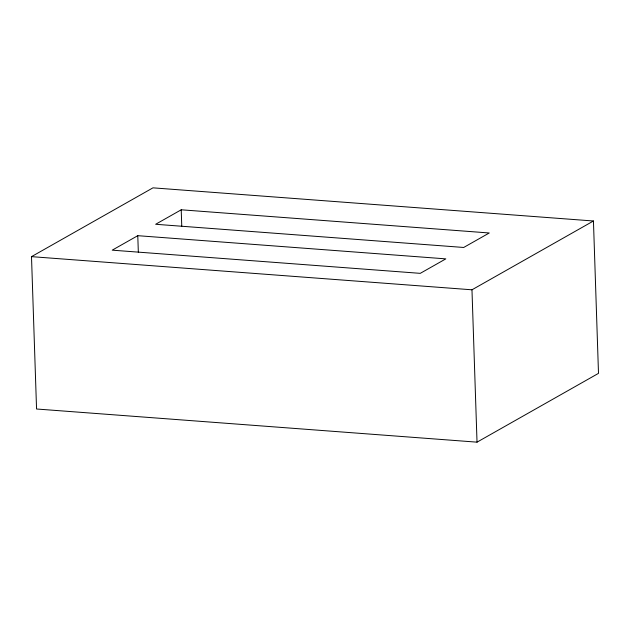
<?xml version="1.0" encoding="UTF-8"?>
<svg xmlns="http://www.w3.org/2000/svg" width="630" height="630" viewBox="0 0 630 630"><rect width="100%" height="100%" fill="white"/><g stroke="black" fill="none" stroke-linecap="round" stroke-linejoin="round"><path stroke-width="0.94" d="M31.5 256.646L152.972 187.842L593.444 220.996L598.5 373.354L477.028 442.158L36.556 409.004L31.5 256.646L471.972 289.8L593.444 220.996M181.22 209.79L155.641 224.28L463.696 247.464L489.266 232.982L181.22 209.79L181.763 226.28M137.781 235.683L112.211 250.165L420.257 273.349L445.827 258.867L137.781 235.683L138.332 252.165M471.972 289.8L477.028 442.158"/></g></svg>
